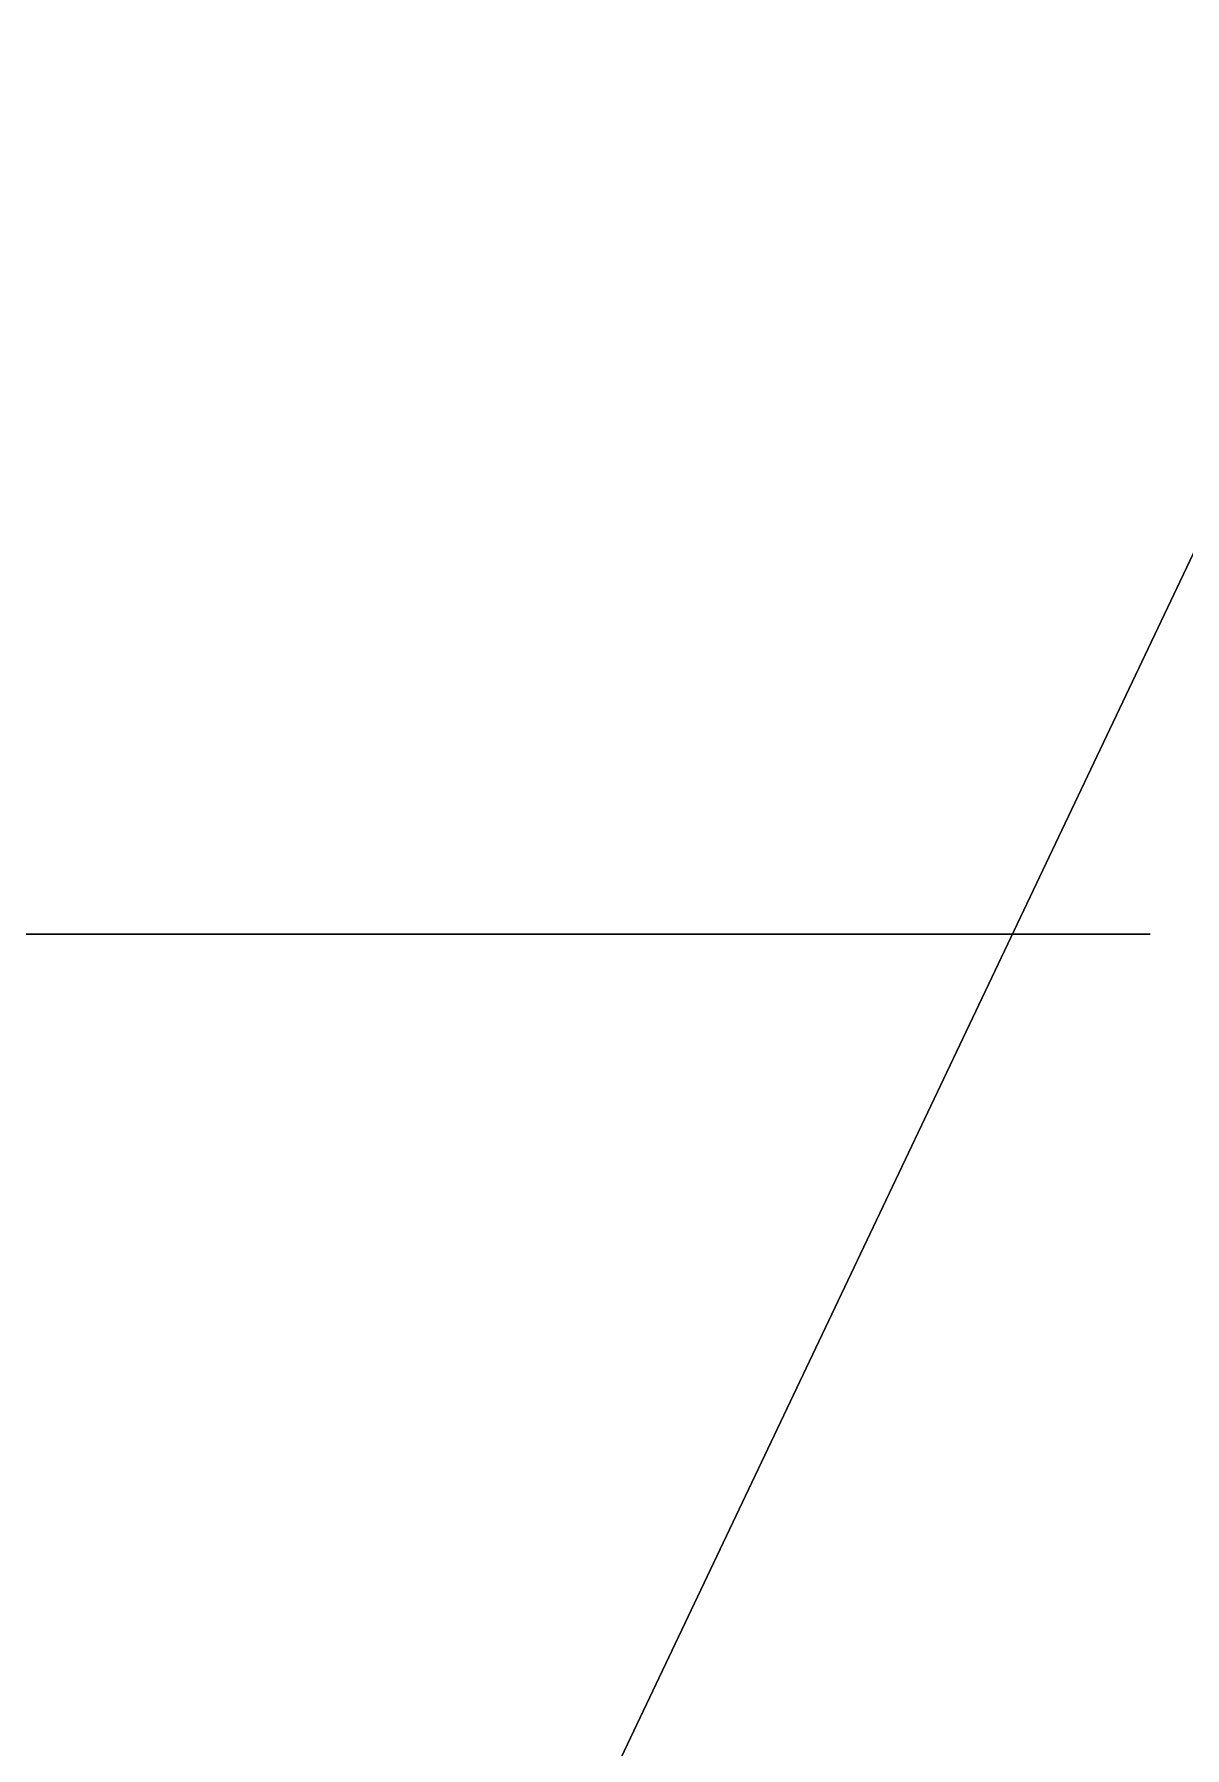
# Model space of a CAD drawing. Header units: metres. Extents: x 0 to 105485, y 0 to 425721.
# Drawn here: x 104753.794 to 104755.041, y 425213.21 to 425215.068 of the extents above; entities that cross this region are included whole.
import ezdxf

# ---------------------------------------------------------------- set-up
doc = ezdxf.new("R2010")
doc.units = ezdxf.units.M
doc.header["$MEASUREMENT"] = 0
doc.layers.add('B-XX-MO-ONDERZOEK_SONDERING-G', color=90, linetype='Continuous', lineweight=18)
doc.layers.add('B-XX-VH-OPENVERHARDING-G', color=90, linetype='Continuous', lineweight=18)

msp = doc.modelspace()

# ---------------------------------------------------------------- linework, layer by layer
at = {"layer": 'B-XX-MO-ONDERZOEK_SONDERING-G', "color": 0, "true_color": 0x285cd6}
for points in [[(104754.479, 425214.092, 2.07), (104754.504, 425214.092, 2.06), (104754.504, 425214.092, 2.05), (104754.529, 425214.092, 2.04), (104754.529, 425214.092, 2.03), (104754.554, 425214.092, 2.02), (104754.554, 425214.092, 2.01), (104754.579, 425214.092, 2), (104754.604, 425214.092, 1.99), (104754.629, 425214.092, 1.98), (104754.654, 425214.092, 1.97), (104754.679, 425214.092, 1.96), (104754.679, 425214.092, 1.95), (104754.679, 425214.092, 1.94), (104754.679, 425214.092, 1.93), (104754.654, 425214.092, 1.92), (104754.679, 425214.092, 1.91), (104754.679, 425214.092, 1.9), (104754.704, 425214.092, 1.89), (104754.704, 425214.092, 1.88), (104754.729, 425214.092, 1.87), (104754.754, 425214.092, 1.86), (104754.779, 425214.092, 1.85), (104754.804, 425214.092, 1.84), (104754.804, 425214.092, 1.83), (104754.829, 425214.092, 1.82), (104754.854, 425214.092, 1.81), (104754.854, 425214.092, 1.8), (104754.929, 425214.092, 1.79), (104754.904, 425214.092, 1.78), (104754.929, 425214.092, 1.77), (104754.954, 425214.092, 1.76), (104754.954, 425214.092, 1.75), (104754.979, 425214.092, 1.74), (104754.979, 425214.092, 1.73), (104754.979, 425214.092, 1.72), (104754.979, 425214.092, 1.71), (104754.979, 425214.092, 1.7), (104754.979, 425214.092, 1.69), (104754.979, 425214.092, 1.68), (104754.979, 425214.092, 1.67), (104754.979, 425214.092, 1.66), (104754.979, 425214.092, 1.65), (104754.979, 425214.092, 1.64), (104754.979, 425214.092, 1.63), (104754.954, 425214.092, 1.62), (104754.904, 425214.092, 1.61), (104754.854, 425214.092, 1.6), (104754.804, 425214.092, 1.59), (104754.804, 425214.092, 1.58), (104754.779, 425214.092, 1.57), (104754.754, 425214.092, 1.56), (104754.779, 425214.092, 1.55), (104754.729, 425214.092, 1.54), (104754.654, 425214.092, 1.53), (104754.579, 425214.092, 1.52), (104754.504, 425214.092, 1.51), (104754.454, 425214.092, 1.5), (104754.404, 425214.092, 1.49), (104754.354, 425214.092, 1.48), (104754.304, 425214.092, 1.47), (104754.304, 425214.092, 1.46), (104754.329, 425214.092, 1.45), (104754.329, 425214.092, 1.44), (104754.329, 425214.092, 1.43), (104754.329, 425214.092, 1.42), (104754.329, 425214.092, 1.41), (104754.354, 425214.092, 1.4), (104754.354, 425214.092, 1.39), (104754.354, 425214.092, 1.38), (104754.329, 425214.092, 1.37), (104754.354, 425214.092, 1.36), (104754.429, 425214.092, 1.35), (104754.504, 425214.092, 1.34), (104754.579, 425214.092, 1.33), (104754.629, 425214.092, 1.32), (104754.679, 425214.092, 1.31), (104754.729, 425214.092, 1.3), (104754.754, 425214.092, 1.29), (104754.754, 425214.092, 1.28), (104754.754, 425214.092, 1.27), (104754.754, 425214.092, 1.26), (104754.754, 425214.092, 1.25), (104754.729, 425214.092, 1.24), (104754.704, 425214.092, 1.23), (104754.679, 425214.092, 1.22), (104754.654, 425214.092, 1.21), (104754.604, 425214.092, 1.2), (104754.554, 425214.092, 1.19), (104754.504, 425214.092, 1.18), (104754.454, 425214.092, 1.17), (104754.379, 425214.092, 1.16), (104754.354, 425214.092, 1.15), (104754.329, 425214.092, 1.14), (104754.354, 425214.092, 1.13), (104754.304, 425214.092, 1.12), (104754.229, 425214.092, 1.11), (104754.229, 425214.092, 1.1), (104754.229, 425214.092, 1.09), (104754.229, 425214.092, 1.08), (104754.204, 425214.092, 1.07), (104754.204, 425214.092, 1.06), (104754.179, 425214.092, 1.05), (104754.179, 425214.092, 1.04), (104754.129, 425214.092, 1.03), (104754.079, 425214.092, 1.02), (104754.054, 425214.092, 1.01), (104754.004, 425214.092, 1), (104753.954, 425214.092, 0.99), (104753.954, 425214.092, 0.98), (104753.954, 425214.092, 0.97), (104753.954, 425214.092, 0.96), (104753.954, 425214.092, 0.95), (104753.954, 425214.092, 0.94), (104753.954, 425214.092, 0.93), (104753.954, 425214.092, 0.92), (104753.954, 425214.092, 0.91), (104753.979, 425214.092, 0.9), (104754.054, 425214.092, 0.89), (104754.129, 425214.092, 0.88), (104754.204, 425214.092, 0.871), (104754.229, 425214.092, 0.861), (104754.254, 425214.092, 0.851), (104754.279, 425214.092, 0.841), (104754.329, 425214.092, 0.831), (104754.329, 425214.092, 0.821), (104754.354, 425214.092, 0.811), (104754.379, 425214.092, 0.801), (104754.404, 425214.092, 0.791), (104754.404, 425214.092, 0.781), (104754.429, 425214.092, 0.771), (104754.454, 425214.092, 0.761), (104754.429, 425214.092, 0.751), (104754.454, 425214.092, 0.741), (104754.454, 425214.092, 0.731), (104754.454, 425214.092, 0.721), (104754.479, 425214.092, 0.711), (104754.479, 425214.092, 0.701), (104754.504, 425214.092, 0.691), (104754.529, 425214.092, 0.681), (104754.529, 425214.092, 0.671), (104754.529, 425214.092, 0.661), (104754.554, 425214.092, 0.651), (104754.579, 425214.092, 0.641), (104754.604, 425214.092, 0.631), (104754.629, 425214.092, 0.621), (104754.604, 425214.092, 0.611), (104754.604, 425214.092, 0.601), (104754.604, 425214.092, 0.591), (104754.604, 425214.092, 0.581), (104754.604, 425214.092, 0.571), (104754.579, 425214.092, 0.561), (104754.554, 425214.092, 0.551), (104754.529, 425214.092, 0.541), (104754.529, 425214.092, 0.531), (104754.554, 425214.092, 0.521), (104754.529, 425214.092, 0.511), (104754.554, 425214.092, 0.501), (104754.504, 425214.092, 0.491), (104754.504, 425214.092, 0.481), (104754.454, 425214.092, 0.471), (104754.429, 425214.092, 0.461), (104754.379, 425214.092, 0.451), (104754.354, 425214.092, 0.441), (104754.329, 425214.092, 0.431), (104754.329, 425214.092, 0.421), (104754.329, 425214.092, 0.411), (104754.329, 425214.092, 0.401), (104754.304, 425214.092, 0.391), (104754.254, 425214.092, 0.381), (104754.204, 425214.092, 0.371), (104754.229, 425214.092, 0.361), (104754.179, 425214.092, 0.351), (104754.154, 425214.092, 0.341), (104754.129, 425214.092, 0.331), (104754.104, 425214.092, 0.321), (104754.079, 425214.092, 0.311), (104754.054, 425214.092, 0.301), (104754.054, 425214.092, 0.291), (104754.054, 425214.092, 0.281), (104754.079, 425214.092, 0.271), (104754.079, 425214.092, 0.261), (104754.104, 425214.092, 0.251), (104754.104, 425214.092, 0.241), (104754.104, 425214.092, 0.231), (104754.104, 425214.092, 0.221), (104754.129, 425214.092, 0.211), (104754.129, 425214.092, 0.201), (104754.104, 425214.092, 0.191), (104754.154, 425214.092, 0.181), (104754.179, 425214.092, 0.171), (104754.179, 425214.092, 0.161), (104754.179, 425214.092, 0.151), (104754.179, 425214.092, 0.141), (104754.154, 425214.092, 0.131), (104754.154, 425214.092, 0.121), (104754.129, 425214.092, 0.111), (104754.104, 425214.092, 0.101), (104754.104, 425214.092, 0.091), (104754.079, 425214.092, 0.081), (104754.079, 425214.092, 0.071), (104754.054, 425214.092, 0.061), (104754.054, 425214.092, 0.051), (104754.054, 425214.092, 0.041), (104754.054, 425214.092, 0.031), (104754.054, 425214.092, 0.021), (104754.104, 425214.092, 0.011), (104754.104, 425214.092, 0.001), (104754.179, 425214.092, -0.009), (104754.179, 425214.092, -0.019), (104754.254, 425214.092, -0.029), (104754.229, 425214.092, -0.039), (104754.229, 425214.092, -0.049), (104754.229, 425214.092, -0.059), (104754.229, 425214.092, -0.069), (104754.204, 425214.092, -0.079), (104754.179, 425214.092, -0.088), (104754.179, 425214.092, -0.098), (104754.154, 425214.092, -0.108), (104754.104, 425214.092, -0.118), (104754.129, 425214.092, -0.128), (104754.129, 425214.092, -0.138), (104754.154, 425214.092, -0.148), (104754.154, 425214.092, -0.158), (104754.179, 425214.092, -0.168), (104754.154, 425214.092, -0.178), (104754.179, 425214.092, -0.188), (104754.179, 425214.092, -0.198), (104754.204, 425214.092, -0.208), (104754.229, 425214.092, -0.218), (104754.229, 425214.092, -0.228), (104754.279, 425214.092, -0.238), (104754.254, 425214.092, -0.248), (104754.254, 425214.092, -0.258), (104754.254, 425214.092, -0.268), (104754.279, 425214.092, -0.278), (104754.229, 425214.092, -0.288), (104754.204, 425214.092, -0.298), (104754.079, 425214.092, -0.308), (104754.079, 425214.092, -0.318), (104754.029, 425214.092, -0.328), (104754.004, 425214.092, -0.338), (104754.004, 425214.092, -0.348), (104754.004, 425214.092, -0.358), (104754.004, 425214.092, -0.368), (104754.004, 425214.092, -0.378), (104754.004, 425214.092, -0.388), (104754.004, 425214.092, -0.398), (104753.979, 425214.092, -0.408), (104753.954, 425214.092, -0.418), (104753.929, 425214.092, -0.428), (104753.904, 425214.092, -0.438), (104753.904, 425214.092, -0.448), (104753.929, 425214.092, -0.458), (104753.979, 425214.092, -0.468), (104753.954, 425214.092, -0.478), (104753.979, 425214.092, -0.488), (104754.004, 425214.092, -0.498), (104754.004, 425214.092, -0.508), (104754.029, 425214.092, -0.518), (104754.029, 425214.092, -0.528), (104754.054, 425214.092, -0.538), (104754.054, 425214.092, -0.548), (104754.054, 425214.092, -0.558), (104754.054, 425214.092, -0.568), (104754.054, 425214.092, -0.578), (104754.029, 425214.092, -0.588), (104754.029, 425214.092, -0.598), (104754.054, 425214.092, -0.608), (104754.054, 425214.092, -0.618), (104754.054, 425214.092, -0.628), (104754.054, 425214.092, -0.638), (104754.004, 425214.092, -0.648), (104753.954, 425214.092, -0.658), (104753.954, 425214.092, -0.668), (104753.929, 425214.092, -0.678), (104753.929, 425214.092, -0.688), (104753.929, 425214.092, -0.698), (104753.904, 425214.092, -0.708), (104753.879, 425214.092, -0.718), (104753.879, 425214.092, -0.728), (104753.854, 425214.092, -0.738), (104753.879, 425214.092, -0.748), (104753.879, 425214.092, -0.758), (104753.879, 425214.092, -0.768), (104753.804, 425214.092, -0.778), (104753.804, 425214.092, -0.787), (104753.804, 425214.092, -0.797), (104753.804, 425214.092, -0.807), (104753.804, 425214.092, -0.817), (104753.829, 425214.092, -0.827), (104753.829, 425214.092, -0.837), (104753.829, 425214.092, -0.847), (104753.854, 425214.092, -0.857), (104753.829, 425214.092, -0.867), (104753.829, 425214.092, -0.877), (104753.829, 425214.092, -0.887), (104753.829, 425214.092, -0.897), (104753.829, 425214.092, -0.907), (104753.804, 425214.092, -0.917), (104753.829, 425214.092, -0.927), (104753.804, 425214.092, -0.937), (104753.879, 425214.092, -0.947), (104753.879, 425214.092, -0.957), (104753.879, 425214.092, -0.967), (104753.879, 425214.092, -0.977), (104753.879, 425214.092, -0.987), (104753.854, 425214.092, -0.997), (104753.854, 425214.092, -1.007), (104753.904, 425214.092, -1.017), (104753.904, 425214.092, -1.027), (104753.904, 425214.092, -1.037), (104753.879, 425214.092, -1.047), (104753.854, 425214.092, -1.057), (104753.804, 425214.092, -1.067), (104753.679, 425214.092, -1.077)], [(104753.754, 425214.092, -2.661), (104753.854, 425214.092, -2.671), (104753.954, 425214.092, -2.681), (104754.104, 425214.092, -2.691), (104754.204, 425214.092, -2.701), (104754.254, 425214.092, -2.711), (104754.279, 425214.092, -2.721), (104754.304, 425214.092, -2.731), (104754.329, 425214.092, -2.741), (104754.329, 425214.092, -2.751), (104754.279, 425214.092, -2.761), (104754.254, 425214.092, -2.771), (104754.229, 425214.092, -2.781), (104754.204, 425214.092, -2.791), (104754.204, 425214.092, -2.801), (104754.179, 425214.092, -2.811), (104754.179, 425214.092, -2.821), (104754.154, 425214.092, -2.831), (104754.104, 425214.092, -2.841), (104754.129, 425214.092, -2.851), (104754.129, 425214.092, -2.861), (104754.129, 425214.092, -2.871), (104754.104, 425214.092, -2.881), (104754.079, 425214.092, -2.891), (104754.054, 425214.092, -2.901), (104754.029, 425214.092, -2.911), (104754.129, 425214.092, -2.921), (104754.179, 425214.092, -2.93), (104754.229, 425214.092, -2.94), (104754.229, 425214.092, -2.95), (104754.254, 425214.092, -2.96), (104754.254, 425214.092, -2.97), (104754.204, 425214.092, -2.98), (104754.154, 425214.092, -2.99), (104754.104, 425214.092, -3), (104754.054, 425214.092, -3.01), (104754.054, 425214.092, -3.02), (104754.054, 425214.092, -3.03), (104754.054, 425214.092, -3.04), (104754.054, 425214.092, -3.05), (104754.054, 425214.092, -3.06), (104754.079, 425214.092, -3.07), (104754.029, 425214.092, -3.08), (104754.054, 425214.092, -3.09), (104754.054, 425214.092, -3.1), (104754.079, 425214.092, -3.11), (104754.054, 425214.092, -3.12), (104754.079, 425214.092, -3.13), (104754.129, 425214.092, -3.14), (104754.204, 425214.092, -3.15), (104754.304, 425214.092, -3.16), (104754.279, 425214.092, -3.17), (104754.279, 425214.092, -3.18), (104754.304, 425214.092, -3.19), (104754.279, 425214.092, -3.2), (104754.279, 425214.092, -3.21), (104754.329, 425214.092, -3.22), (104754.379, 425214.092, -3.23), (104754.404, 425214.092, -3.24), (104754.429, 425214.092, -3.25), (104754.454, 425214.092, -3.26), (104754.454, 425214.092, -3.27), (104754.404, 425214.092, -3.28), (104754.379, 425214.092, -3.29), (104754.354, 425214.092, -3.3), (104754.354, 425214.092, -3.31), (104754.254, 425214.092, -3.32), (104754.229, 425214.092, -3.33), (104754.204, 425214.092, -3.339), (104754.179, 425214.092, -3.349), (104754.179, 425214.092, -3.359), (104754.154, 425214.092, -3.369), (104754.154, 425214.092, -3.379), (104754.129, 425214.092, -3.389), (104754.104, 425214.092, -3.399), (104754.054, 425214.092, -3.409), (104754.029, 425214.092, -3.419), (104754.004, 425214.092, -3.429), (104754.004, 425214.092, -3.439), (104753.954, 425214.092, -3.449), (104753.904, 425214.092, -3.459), (104753.879, 425214.092, -3.469), (104754.029, 425214.092, -3.479), (104754.129, 425214.092, -3.489), (104754.254, 425214.092, -3.499), (104754.279, 425214.092, -3.509), (104754.304, 425214.092, -3.519), (104754.304, 425214.092, -3.529), (104754.304, 425214.092, -3.539), (104754.304, 425214.092, -3.549), (104754.304, 425214.092, -3.559), (104754.329, 425214.092, -3.569), (104754.279, 425214.092, -3.579), (104754.279, 425214.092, -3.589), (104754.254, 425214.092, -3.599), (104754.279, 425214.092, -3.609), (104754.279, 425214.092, -3.619), (104754.279, 425214.092, -3.629), (104754.279, 425214.092, -3.639), (104754.304, 425214.092, -3.649), (104754.279, 425214.092, -3.659), (104754.254, 425214.092, -3.669), (104754.279, 425214.092, -3.679), (104754.304, 425214.092, -3.689), (104754.304, 425214.092, -3.699), (104754.304, 425214.092, -3.709), (104754.279, 425214.092, -3.719), (104754.254, 425214.092, -3.729), (104754.229, 425214.092, -3.739), (104754.179, 425214.092, -3.749), (104754.104, 425214.092, -3.759), (104754.054, 425214.092, -3.769), (104753.979, 425214.092, -3.779), (104753.979, 425214.092, -3.789), (104753.954, 425214.092, -3.799), (104753.854, 425214.092, -3.809), (104753.804, 425214.092, -3.819), (104753.754, 425214.092, -3.829)], [(104753.779, 425214.092, -4.927), (104753.804, 425214.092, -4.936), (104753.854, 425214.092, -4.946), (104753.879, 425214.092, -4.956), (104753.904, 425214.092, -4.966), (104753.904, 425214.092, -4.976), (104753.904, 425214.092, -4.986), (104753.929, 425214.092, -4.996), (104753.929, 425214.092, -5.006), (104753.904, 425214.092, -5.016), (104753.904, 425214.092, -5.026), (104753.879, 425214.092, -5.036), (104753.879, 425214.092, -5.046), (104753.854, 425214.092, -5.056), (104753.829, 425214.092, -5.066), (104753.829, 425214.092, -5.076), (104753.804, 425214.092, -5.086), (104753.804, 425214.092, -5.096), (104753.804, 425214.092, -5.106), (104753.754, 425214.092, -5.116)], [(104753.754, 425214.092, -13.391), (104753.954, 425214.092, -13.401), (104754.129, 425214.092, -13.411), (104754.304, 425214.092, -13.421), (104754.454, 425214.092, -13.431), (104754.554, 425214.092, -13.441), (104754.629, 425214.092, -13.451), (104754.679, 425214.092, -13.461), (104754.779, 425214.092, -13.47), (104754.829, 425214.092, -13.48), (104754.879, 425214.092, -13.49), (104754.904, 425214.092, -13.5), (104754.904, 425214.092, -13.51), (104754.929, 425214.092, -13.52), (104754.929, 425214.092, -13.53), (104754.954, 425214.092, -13.54), (104754.954, 425214.092, -13.55), (104754.954, 425214.092, -13.56), (104754.954, 425214.092, -13.57), (104754.954, 425214.092, -13.58), (104754.954, 425214.092, -13.59), (104754.954, 425214.092, -13.6), (104754.929, 425214.092, -13.61), (104754.929, 425214.092, -13.62), (104754.929, 425214.092, -13.629), (104754.929, 425214.092, -13.639), (104754.929, 425214.092, -13.649), (104754.929, 425214.092, -13.659), (104754.954, 425214.092, -13.669), (104754.954, 425214.092, -13.679), (104754.954, 425214.092, -13.689), (104754.954, 425214.092, -13.699), (104754.954, 425214.092, -13.709), (104754.954, 425214.092, -13.719), (104754.954, 425214.092, -13.729), (104754.954, 425214.092, -13.739), (104754.954, 425214.092, -13.749), (104754.954, 425214.092, -13.759), (104754.954, 425214.092, -13.769), (104754.954, 425214.092, -13.779), (104754.954, 425214.092, -13.789), (104754.954, 425214.092, -13.798), (104754.954, 425214.092, -13.808), (104754.954, 425214.092, -13.818), (104754.954, 425214.092, -13.828), (104754.954, 425214.092, -13.838), (104754.954, 425214.092, -13.848), (104754.954, 425214.092, -13.858), (104754.954, 425214.092, -13.868), (104754.954, 425214.092, -13.878), (104754.954, 425214.092, -13.888), (104754.954, 425214.092, -13.898), (104754.979, 425214.092, -13.908), (104754.979, 425214.092, -13.918), (104754.979, 425214.092, -13.928), (104754.979, 425214.092, -13.938), (104754.979, 425214.092, -13.948), (104754.979, 425214.092, -13.957), (104754.979, 425214.092, -13.967), (104754.979, 425214.092, -13.977), (104754.979, 425214.092, -13.987), (104754.979, 425214.092, -13.997), (104754.979, 425214.092, -14.007), (104754.979, 425214.092, -14.017), (104754.979, 425214.092, -14.027), (104754.979, 425214.092, -14.037), (104754.954, 425214.092, -14.047), (104754.954, 425214.092, -14.057), (104754.954, 425214.092, -14.067), (104754.954, 425214.092, -14.077), (104754.954, 425214.092, -14.087), (104754.954, 425214.092, -14.097), (104754.954, 425214.092, -14.107), (104754.954, 425214.092, -14.116), (104754.954, 425214.092, -14.126), (104754.954, 425214.092, -14.136), (104754.954, 425214.092, -14.146), (104754.954, 425214.092, -14.156), (104754.954, 425214.092, -14.166), (104754.954, 425214.092, -14.176), (104754.954, 425214.092, -14.186), (104754.954, 425214.092, -14.196), (104754.954, 425214.092, -14.206), (104754.954, 425214.092, -14.216), (104754.954, 425214.092, -14.226), (104754.954, 425214.092, -14.236), (104754.954, 425214.092, -14.246), (104754.954, 425214.092, -14.256), (104754.954, 425214.092, -14.265), (104754.954, 425214.092, -14.275), (104754.954, 425214.092, -14.285), (104754.954, 425214.092, -14.295), (104754.954, 425214.092, -14.305), (104754.954, 425214.092, -14.315), (104754.954, 425214.092, -14.325), (104754.954, 425214.092, -14.335), (104754.954, 425214.092, -14.345), (104754.954, 425214.092, -14.355), (104754.954, 425214.092, -14.365), (104754.954, 425214.092, -14.375), (104754.954, 425214.092, -14.385), (104754.979, 425214.092, -14.395), (104754.979, 425214.092, -14.405), (104754.979, 425214.092, -14.415), (104754.979, 425214.092, -14.424), (104754.979, 425214.092, -14.434), (104754.979, 425214.092, -14.444), (104754.979, 425214.092, -14.454), (104754.979, 425214.092, -14.464), (104754.979, 425214.092, -14.474), (104754.979, 425214.092, -14.484), (104754.979, 425214.092, -14.494), (104754.979, 425214.092, -14.504), (104754.979, 425214.092, -14.514), (104754.979, 425214.092, -14.524), (104754.979, 425214.092, -14.534), (104754.979, 425214.092, -14.544), (104754.979, 425214.092, -14.554), (104754.979, 425214.092, -14.564), (104754.979, 425214.092, -14.573), (104754.979, 425214.092, -14.583), (104754.979, 425214.092, -14.593), (104754.979, 425214.092, -14.603), (104754.979, 425214.092, -14.613), (104754.979, 425214.092, -14.623), (104754.979, 425214.092, -14.633), (104754.979, 425214.092, -14.643), (104754.979, 425214.092, -14.653), (104754.979, 425214.092, -14.663), (104754.979, 425214.092, -14.673), (104754.979, 425214.092, -14.683), (104754.979, 425214.092, -14.693), (104754.979, 425214.092, -14.703), (104754.979, 425214.092, -14.713), (104754.979, 425214.092, -14.723), (104754.979, 425214.092, -14.732), (104754.979, 425214.092, -14.742), (104754.979, 425214.092, -14.752), (104755.004, 425214.092, -14.762), (104755.004, 425214.092, -14.772), (104755.004, 425214.092, -14.782), (104755.004, 425214.092, -14.792), (104755.004, 425214.092, -14.802), (104755.004, 425214.092, -14.812), (104755.004, 425214.092, -14.822), (104755.004, 425214.092, -14.832), (104755.004, 425214.092, -14.842), (104755.004, 425214.092, -14.852), (104755.004, 425214.092, -14.862), (104755.004, 425214.092, -14.872), (104755.004, 425214.092, -14.881), (104755.004, 425214.092, -14.891), (104755.004, 425214.092, -14.901), (104755.004, 425214.092, -14.911), (104754.979, 425214.092, -14.921), (104754.979, 425214.092, -14.931), (104754.979, 425214.092, -14.941), (104754.979, 425214.092, -14.951), (104754.979, 425214.092, -14.961), (104754.979, 425214.092, -14.971), (104754.979, 425214.092, -14.981), (104754.979, 425214.092, -14.991), (104754.979, 425214.092, -15.001), (104754.979, 425214.092, -15.011), (104754.979, 425214.092, -15.021), (104754.979, 425214.092, -15.03), (104754.979, 425214.092, -15.04), (104754.954, 425214.092, -15.05), (104754.954, 425214.092, -15.06), (104754.954, 425214.092, -15.07), (104754.954, 425214.092, -15.08), (104754.954, 425214.092, -15.09), (104754.954, 425214.092, -15.1), (104754.954, 425214.092, -15.11), (104754.954, 425214.092, -15.12), (104754.954, 425214.092, -15.13), (104754.954, 425214.092, -15.14), (104754.954, 425214.092, -15.15), (104754.954, 425214.092, -15.16), (104754.954, 425214.092, -15.17), (104754.954, 425214.092, -15.179), (104754.954, 425214.092, -15.189), (104754.954, 425214.092, -15.199), (104754.954, 425214.092, -15.209), (104754.954, 425214.092, -15.219), (104754.954, 425214.092, -15.229), (104754.954, 425214.092, -15.239), (104754.954, 425214.092, -15.249), (104754.954, 425214.092, -15.259), (104754.954, 425214.092, -15.269), (104754.954, 425214.092, -15.279), (104754.954, 425214.092, -15.289), (104754.954, 425214.092, -15.299), (104754.954, 425214.092, -15.309), (104754.954, 425214.092, -15.319), (104754.954, 425214.092, -15.328), (104754.954, 425214.092, -15.338), (104754.954, 425214.092, -15.348), (104754.954, 425214.092, -15.358), (104754.954, 425214.092, -15.368), (104754.954, 425214.092, -15.378), (104754.954, 425214.092, -15.388), (104754.954, 425214.092, -15.398), (104754.954, 425214.092, -15.408), (104754.954, 425214.092, -15.418), (104754.954, 425214.092, -15.428), (104754.954, 425214.092, -15.438), (104754.979, 425214.092, -15.448), (104754.979, 425214.092, -15.458), (104754.979, 425214.092, -15.467), (104754.979, 425214.092, -15.477), (104754.979, 425214.092, -15.487), (104754.979, 425214.092, -15.497), (104754.979, 425214.092, -15.507), (104754.979, 425214.092, -15.517), (104754.979, 425214.092, -15.527), (104754.979, 425214.092, -15.537), (104754.979, 425214.092, -15.547), (104754.979, 425214.092, -15.557), (104754.979, 425214.092, -15.567), (104754.979, 425214.092, -15.577), (104755.004, 425214.092, -15.587), (104755.004, 425214.092, -15.597), (104755.004, 425214.092, -15.607), (104755.004, 425214.092, -15.616), (104755.004, 425214.092, -15.626), (104755.004, 425214.092, -15.636), (104755.004, 425214.092, -15.646), (104755.004, 425214.092, -15.656), (104755.004, 425214.092, -15.666), (104755.004, 425214.092, -15.676), (104755.004, 425214.092, -15.686), (104755.004, 425214.092, -15.696), (104755.004, 425214.092, -15.706), (104755.004, 425214.092, -15.716), (104755.004, 425214.092, -15.726), (104754.979, 425214.092, -15.736), (104754.979, 425214.092, -15.746), (104754.979, 425214.092, -15.755), (104754.979, 425214.092, -15.765), (104754.979, 425214.092, -15.775), (104754.979, 425214.092, -15.785), (104754.979, 425214.092, -15.795), (104754.979, 425214.092, -15.805), (104754.979, 425214.092, -15.815), (104754.979, 425214.092, -15.825), (104754.979, 425214.092, -15.835), (104754.979, 425214.092, -15.845), (104754.979, 425214.092, -15.855), (104754.979, 425214.092, -15.865), (104754.979, 425214.092, -15.875), (104754.979, 425214.092, -15.885), (104754.979, 425214.092, -15.894), (104754.979, 425214.092, -15.904), (104754.979, 425214.092, -15.914), (104754.979, 425214.092, -15.924), (104754.979, 425214.092, -15.934), (104754.979, 425214.092, -15.944), (104754.979, 425214.092, -15.954), (104754.979, 425214.092, -15.964), (104754.979, 425214.092, -15.974), (104754.979, 425214.092, -15.984), (104754.979, 425214.092, -15.994), (104754.979, 425214.092, -16.004), (104754.979, 425214.092, -16.014), (104754.979, 425214.092, -16.024), (104754.979, 425214.092, -16.034), (104754.979, 425214.092, -16.043), (104754.979, 425214.092, -16.053), (104754.979, 425214.092, -16.063), (104754.979, 425214.092, -16.073), (104754.979, 425214.092, -16.083), (104754.979, 425214.092, -16.093), (104754.979, 425214.092, -16.103), (104754.979, 425214.092, -16.113), (104754.979, 425214.092, -16.123), (104754.979, 425214.092, -16.133), (104754.979, 425214.092, -16.143), (104754.979, 425214.092, -16.153), (104754.979, 425214.092, -16.163), (104754.954, 425214.092, -16.172), (104754.954, 425214.092, -16.182), (104754.954, 425214.092, -16.192), (104754.954, 425214.092, -16.202), (104754.954, 425214.092, -16.212), (104754.954, 425214.092, -16.222), (104754.954, 425214.092, -16.232), (104754.954, 425214.092, -16.242), (104754.954, 425214.092, -16.252), (104754.979, 425214.092, -16.262), (104754.979, 425214.092, -16.272), (104754.979, 425214.092, -16.282), (104754.979, 425214.092, -16.292), (104754.979, 425214.092, -16.302), (104754.979, 425214.092, -16.311), (104754.979, 425214.092, -16.321), (104754.979, 425214.092, -16.331), (104754.979, 425214.092, -16.341), (104754.979, 425214.092, -16.351), (104754.979, 425214.092, -16.361), (104754.979, 425214.092, -16.371), (104754.979, 425214.092, -16.381), (104754.979, 425214.092, -16.391), (104754.979, 425214.092, -16.401), (104754.979, 425214.092, -16.411), (104754.979, 425214.092, -16.421), (104754.979, 425214.092, -16.431), (104754.979, 425214.092, -16.441), (104754.979, 425214.092, -16.45), (104754.979, 425214.092, -16.46), (104754.979, 425214.092, -16.47), (104754.979, 425214.092, -16.48), (104754.979, 425214.092, -16.49), (104754.979, 425214.092, -16.5), (104754.979, 425214.092, -16.51), (104754.979, 425214.092, -16.52), (104754.979, 425214.092, -16.53), (104754.979, 425214.092, -16.54), (104754.979, 425214.092, -16.55), (104754.979, 425214.092, -16.56), (104754.979, 425214.092, -16.57), (104754.979, 425214.092, -16.579), (104754.979, 425214.092, -16.589), (104754.979, 425214.092, -16.599), (104754.979, 425214.092, -16.609), (104754.979, 425214.092, -16.619), (104754.979, 425214.092, -16.629), (104754.979, 425214.092, -16.639), (104754.979, 425214.092, -16.649), (104754.979, 425214.092, -16.659), (104754.979, 425214.092, -16.669), (104754.979, 425214.092, -16.679), (104754.979, 425214.092, -16.689), (104754.979, 425214.092, -16.699), (104754.979, 425214.092, -16.709), (104754.979, 425214.092, -16.718), (104754.979, 425214.092, -16.728), (104754.979, 425214.092, -16.738), (104754.979, 425214.092, -16.748), (104754.979, 425214.092, -16.758), (104754.979, 425214.092, -16.768), (104754.979, 425214.092, -16.778), (104754.979, 425214.092, -16.788), (104754.979, 425214.092, -16.798), (104754.979, 425214.092, -16.808), (104754.979, 425214.092, -16.818), (104754.979, 425214.092, -16.828), (104754.979, 425214.092, -16.838), (104754.979, 425214.092, -16.847), (104754.979, 425214.092, -16.857), (104754.979, 425214.092, -16.867), (104754.979, 425214.092, -16.877), (104754.979, 425214.092, -16.887), (104754.979, 425214.092, -16.897), (104754.979, 425214.092, -16.907), (104754.979, 425214.092, -16.917), (104754.979, 425214.092, -16.927), (104754.979, 425214.092, -16.937), (104754.979, 425214.092, -16.947), (104754.979, 425214.092, -16.957), (104754.979, 425214.092, -16.966), (104754.979, 425214.092, -16.976), (104754.979, 425214.092, -16.986), (104754.979, 425214.092, -16.996), (104754.979, 425214.092, -17.006), (104754.979, 425214.092, -17.016), (104754.979, 425214.092, -17.026), (104754.979, 425214.092, -17.036), (104754.979, 425214.092, -17.046), (104754.979, 425214.092, -17.056), (104754.979, 425214.092, -17.066), (104754.979, 425214.092, -17.076), (104754.979, 425214.092, -17.086), (104754.979, 425214.092, -17.095), (104754.979, 425214.092, -17.105), (104754.954, 425214.092, -17.115), (104754.954, 425214.092, -17.125), (104754.979, 425214.092, -17.135), (104754.979, 425214.092, -17.145), (104754.979, 425214.092, -17.155), (104754.979, 425214.092, -17.165), (104754.979, 425214.092, -17.175), (104754.979, 425214.092, -17.185), (104754.979, 425214.092, -17.195), (104754.979, 425214.092, -17.205), (104754.979, 425214.092, -17.214), (104754.979, 425214.092, -17.224)], [(104753.779, 425214.092, -4.158), (104753.804, 425214.092, -4.168), (104753.804, 425214.092, -4.178), (104753.804, 425214.092, -4.188), (104753.804, 425214.092, -4.198), (104753.779, 425214.092, -4.208)], [(104753.779, 425214.092, -4.647), (104753.829, 425214.092, -4.657), (104753.854, 425214.092, -4.667), (104753.854, 425214.092, -4.677), (104753.879, 425214.092, -4.687), (104753.904, 425214.092, -4.697), (104753.904, 425214.092, -4.707), (104753.929, 425214.092, -4.717), (104753.904, 425214.092, -4.727), (104753.904, 425214.092, -4.737), (104753.854, 425214.092, -4.747), (104753.854, 425214.092, -4.757), (104753.829, 425214.092, -4.767), (104753.779, 425214.092, -4.777)], [(104753.779, 425214.092, -5.615), (104753.804, 425214.092, -5.625), (104753.829, 425214.092, -5.635), (104753.854, 425214.092, -5.645), (104753.879, 425214.092, -5.655), (104753.904, 425214.092, -5.665), (104753.929, 425214.092, -5.675), (104753.954, 425214.092, -5.685), (104753.979, 425214.092, -5.695), (104754.004, 425214.092, -5.705), (104754.079, 425214.092, -5.715), (104754.104, 425214.092, -5.725), (104754.154, 425214.092, -5.735), (104754.179, 425214.092, -5.745), (104754.204, 425214.092, -5.755), (104754.204, 425214.092, -5.765), (104754.229, 425214.092, -5.775), (104754.229, 425214.092, -5.785), (104754.229, 425214.092, -5.795), (104754.229, 425214.092, -5.805), (104754.204, 425214.092, -5.815), (104754.179, 425214.092, -5.825), (104754.179, 425214.092, -5.835), (104754.179, 425214.092, -5.845), (104754.179, 425214.092, -5.855), (104754.179, 425214.092, -5.865), (104754.179, 425214.092, -5.875), (104754.179, 425214.092, -5.885), (104754.179, 425214.092, -5.895), (104754.179, 425214.092, -5.905), (104754.204, 425214.092, -5.915), (104754.204, 425214.092, -5.925), (104754.204, 425214.092, -5.935), (104754.204, 425214.092, -5.945), (104754.204, 425214.092, -5.955), (104754.204, 425214.092, -5.965), (104754.204, 425214.092, -5.975), (104754.204, 425214.092, -5.985), (104754.204, 425214.092, -5.995), (104754.204, 425214.092, -6.005), (104754.179, 425214.092, -6.015), (104754.204, 425214.092, -6.025), (104754.204, 425214.092, -6.035), (104754.204, 425214.092, -6.045), (104754.204, 425214.092, -6.054), (104754.204, 425214.092, -6.064), (104754.204, 425214.092, -6.074), (104754.204, 425214.092, -6.084), (104754.229, 425214.092, -6.094), (104754.204, 425214.092, -6.104), (104754.229, 425214.092, -6.114), (104754.229, 425214.092, -6.124), (104754.229, 425214.092, -6.134), (104754.229, 425214.092, -6.144), (104754.229, 425214.092, -6.154), (104754.254, 425214.092, -6.164), (104754.254, 425214.092, -6.174), (104754.279, 425214.092, -6.184), (104754.279, 425214.092, -6.194), (104754.279, 425214.092, -6.204), (104754.279, 425214.092, -6.214), (104754.279, 425214.092, -6.224), (104754.304, 425214.092, -6.234), (104754.304, 425214.092, -6.244), (104754.304, 425214.092, -6.254), (104754.304, 425214.092, -6.264), (104754.304, 425214.092, -6.274), (104754.279, 425214.092, -6.284), (104754.279, 425214.092, -6.294), (104754.279, 425214.092, -6.304), (104754.279, 425214.092, -6.314), (104754.279, 425214.092, -6.324), (104754.279, 425214.092, -6.334), (104754.279, 425214.092, -6.344), (104754.254, 425214.092, -6.354), (104754.254, 425214.092, -6.364), (104754.254, 425214.092, -6.374), (104754.254, 425214.092, -6.384), (104754.254, 425214.092, -6.394), (104754.254, 425214.092, -6.404), (104754.254, 425214.092, -6.414), (104754.254, 425214.092, -6.424), (104754.254, 425214.092, -6.434), (104754.254, 425214.092, -6.444), (104754.254, 425214.092, -6.454), (104754.254, 425214.092, -6.464), (104754.254, 425214.092, -6.474), (104754.254, 425214.092, -6.484), (104754.254, 425214.092, -6.494), (104754.254, 425214.092, -6.504), (104754.254, 425214.092, -6.514), (104754.229, 425214.092, -6.524), (104754.229, 425214.092, -6.534), (104754.229, 425214.092, -6.544), (104754.229, 425214.092, -6.554), (104754.229, 425214.092, -6.564), (104754.229, 425214.092, -6.574), (104754.229, 425214.092, -6.584), (104754.229, 425214.092, -6.593), (104754.229, 425214.092, -6.603), (104754.229, 425214.092, -6.613), (104754.229, 425214.092, -6.623), (104754.229, 425214.092, -6.633), (104754.229, 425214.092, -6.643), (104754.229, 425214.092, -6.653), (104754.229, 425214.092, -6.663), (104754.229, 425214.092, -6.673), (104754.229, 425214.092, -6.683), (104754.229, 425214.092, -6.693), (104754.229, 425214.092, -6.703), (104754.229, 425214.092, -6.713), (104754.229, 425214.092, -6.723), (104754.229, 425214.092, -6.733), (104754.229, 425214.092, -6.743), (104754.229, 425214.092, -6.753), (104754.254, 425214.092, -6.763), (104754.254, 425214.092, -6.773), (104754.254, 425214.092, -6.783), (104754.254, 425214.092, -6.793), (104754.254, 425214.092, -6.803), (104754.279, 425214.092, -6.813), (104754.279, 425214.092, -6.823), (104754.279, 425214.092, -6.833), (104754.279, 425214.092, -6.843), (104754.279, 425214.092, -6.853), (104754.279, 425214.092, -6.863), (104754.279, 425214.092, -6.873), (104754.279, 425214.092, -6.883), (104754.279, 425214.092, -6.893), (104754.279, 425214.092, -6.903), (104754.279, 425214.092, -6.913), (104754.279, 425214.092, -6.923), (104754.279, 425214.092, -6.933), (104754.279, 425214.092, -6.943), (104754.279, 425214.092, -6.953), (104754.279, 425214.092, -6.963), (104754.279, 425214.092, -6.973), (104754.279, 425214.092, -6.983), (104754.279, 425214.092, -6.993), (104754.304, 425214.092, -7.003), (104754.304, 425214.092, -7.013), (104754.304, 425214.092, -7.023), (104754.279, 425214.092, -7.033), (104754.279, 425214.092, -7.043), (104754.279, 425214.092, -7.053), (104754.279, 425214.092, -7.063), (104754.279, 425214.092, -7.073), (104754.279, 425214.092, -7.083), (104754.279, 425214.092, -7.093), (104754.254, 425214.092, -7.103), (104754.254, 425214.092, -7.112), (104754.254, 425214.092, -7.122), (104754.254, 425214.092, -7.132), (104754.254, 425214.092, -7.142), (104754.279, 425214.092, -7.152), (104754.279, 425214.092, -7.162), (104754.254, 425214.092, -7.172), (104754.279, 425214.092, -7.182), (104754.279, 425214.092, -7.192), (104754.279, 425214.092, -7.202), (104754.279, 425214.092, -7.212), (104754.279, 425214.092, -7.222), (104754.279, 425214.092, -7.232), (104754.279, 425214.092, -7.242), (104754.279, 425214.092, -7.252), (104754.279, 425214.092, -7.262), (104754.304, 425214.092, -7.272), (104754.304, 425214.092, -7.282), (104754.304, 425214.092, -7.292), (104754.304, 425214.092, -7.302), (104754.304, 425214.092, -7.312), (104754.304, 425214.092, -7.322), (104754.304, 425214.092, -7.332), (104754.304, 425214.092, -7.342), (104754.304, 425214.092, -7.352), (104754.304, 425214.092, -7.362), (104754.304, 425214.092, -7.372), (104754.304, 425214.092, -7.382), (104754.304, 425214.092, -7.392), (104754.304, 425214.092, -7.402), (104754.304, 425214.092, -7.412), (104754.304, 425214.092, -7.422), (104754.304, 425214.092, -7.432), (104754.304, 425214.092, -7.442), (104754.304, 425214.092, -7.452), (104754.304, 425214.092, -7.462), (104754.304, 425214.092, -7.472), (104754.279, 425214.092, -7.482), (104754.304, 425214.092, -7.492), (104754.279, 425214.092, -7.502), (104754.279, 425214.092, -7.512), (104754.279, 425214.092, -7.522), (104754.279, 425214.092, -7.532), (104754.279, 425214.092, -7.542), (104754.279, 425214.092, -7.552), (104754.279, 425214.092, -7.562), (104754.279, 425214.092, -7.572), (104754.279, 425214.092, -7.582), (104754.279, 425214.092, -7.592), (104754.279, 425214.092, -7.602), (104754.279, 425214.092, -7.612), (104754.279, 425214.092, -7.621), (104754.304, 425214.092, -7.631), (104754.304, 425214.092, -7.641), (104754.304, 425214.092, -7.651), (104754.304, 425214.092, -7.661), (104754.304, 425214.092, -7.671), (104754.304, 425214.092, -7.681), (104754.304, 425214.092, -7.691), (104754.304, 425214.092, -7.701), (104754.304, 425214.092, -7.711), (104754.304, 425214.092, -7.721), (104754.304, 425214.092, -7.731), (104754.304, 425214.092, -7.741), (104754.304, 425214.092, -7.751), (104754.304, 425214.092, -7.761), (104754.304, 425214.092, -7.771), (104754.304, 425214.092, -7.781), (104754.304, 425214.092, -7.791), (104754.304, 425214.092, -7.801), (104754.304, 425214.092, -7.811), (104754.304, 425214.092, -7.821), (104754.304, 425214.092, -7.831), (104754.304, 425214.092, -7.841), (104754.304, 425214.092, -7.851), (104754.304, 425214.092, -7.861), (104754.304, 425214.092, -7.871), (104754.304, 425214.092, -7.881), (104754.304, 425214.092, -7.891), (104754.304, 425214.092, -7.901), (104754.304, 425214.092, -7.911), (104754.304, 425214.092, -7.921), (104754.304, 425214.092, -7.931), (104754.304, 425214.092, -7.941), (104754.304, 425214.092, -7.951), (104754.304, 425214.092, -7.961), (104754.304, 425214.092, -7.971), (104754.304, 425214.092, -7.981), (104754.304, 425214.092, -7.991), (104754.329, 425214.092, -8.001), (104754.354, 425214.092, -8.011), (104754.354, 425214.092, -8.021), (104754.379, 425214.092, -8.031), (104754.379, 425214.092, -8.041), (104754.404, 425214.092, -8.051), (104754.404, 425214.092, -8.061), (104754.404, 425214.092, -8.071), (104754.404, 425214.092, -8.081), (104754.379, 425214.092, -8.091), (104754.279, 425214.092, -8.1), (104754.254, 425214.092, -8.11), (104754.229, 425214.092, -8.12), (104754.229, 425214.092, -8.13), (104754.204, 425214.092, -8.14), (104754.204, 425214.092, -8.15), (104754.204, 425214.092, -8.16), (104754.204, 425214.092, -8.17), (104754.204, 425214.092, -8.18), (104754.204, 425214.092, -8.19), (104754.229, 425214.092, -8.2), (104754.229, 425214.092, -8.21), (104754.229, 425214.092, -8.22), (104754.204, 425214.092, -8.23), (104754.179, 425214.092, -8.24), (104754.204, 425214.092, -8.25), (104754.204, 425214.092, -8.26), (104754.204, 425214.092, -8.27), (104754.229, 425214.092, -8.28), (104754.329, 425214.092, -8.29), (104754.304, 425214.092, -8.3), (104754.304, 425214.092, -8.31), (104754.304, 425214.092, -8.32), (104754.304, 425214.092, -8.33), (104754.279, 425214.092, -8.34), (104754.279, 425214.092, -8.35), (104754.279, 425214.092, -8.36), (104754.279, 425214.092, -8.37), (104754.304, 425214.092, -8.38), (104754.279, 425214.092, -8.39), (104754.304, 425214.092, -8.4), (104754.304, 425214.092, -8.41), (104754.304, 425214.092, -8.42), (104754.329, 425214.092, -8.43), (104754.329, 425214.092, -8.44), (104754.329, 425214.092, -8.45), (104754.329, 425214.092, -8.46), (104754.329, 425214.092, -8.47), (104754.354, 425214.092, -8.48), (104754.354, 425214.092, -8.49), (104754.354, 425214.092, -8.5), (104754.354, 425214.092, -8.51), (104754.379, 425214.092, -8.52), (104754.379, 425214.092, -8.53), (104754.379, 425214.092, -8.54), (104754.379, 425214.092, -8.549), (104754.379, 425214.092, -8.559), (104754.379, 425214.092, -8.569), (104754.379, 425214.092, -8.579), (104754.379, 425214.092, -8.589), (104754.379, 425214.092, -8.599), (104754.379, 425214.092, -8.609), (104754.379, 425214.092, -8.619), (104754.379, 425214.092, -8.629), (104754.379, 425214.092, -8.639), (104754.379, 425214.092, -8.649), (104754.379, 425214.092, -8.659), (104754.379, 425214.092, -8.669), (104754.404, 425214.092, -8.679), (104754.404, 425214.092, -8.689), (104754.404, 425214.092, -8.699), (104754.429, 425214.092, -8.709), (104754.429, 425214.092, -8.719), (104754.429, 425214.092, -8.729), (104754.429, 425214.092, -8.739), (104754.429, 425214.092, -8.749), (104754.429, 425214.092, -8.759), (104754.404, 425214.092, -8.769), (104754.404, 425214.092, -8.779), (104754.404, 425214.092, -8.789), (104754.404, 425214.092, -8.799), (104754.404, 425214.092, -8.809), (104754.404, 425214.092, -8.819), (104754.429, 425214.092, -8.829), (104754.454, 425214.092, -8.839), (104754.454, 425214.092, -8.849), (104754.454, 425214.092, -8.859), (104754.454, 425214.092, -8.869), (104754.454, 425214.092, -8.879), (104754.429, 425214.092, -8.889), (104754.429, 425214.092, -8.899), (104754.429, 425214.092, -8.909), (104754.404, 425214.092, -8.919), (104754.404, 425214.092, -8.929), (104754.404, 425214.092, -8.939), (104754.404, 425214.092, -8.949), (104754.404, 425214.092, -8.959), (104754.404, 425214.092, -8.969), (104754.404, 425214.092, -8.979), (104754.404, 425214.092, -8.988), (104754.404, 425214.092, -8.998), (104754.404, 425214.092, -9.008), (104754.404, 425214.092, -9.018), (104754.404, 425214.092, -9.028), (104754.404, 425214.092, -9.038), (104754.404, 425214.092, -9.048), (104754.404, 425214.092, -9.058), (104754.404, 425214.092, -9.068), (104754.404, 425214.092, -9.078), (104754.404, 425214.092, -9.088), (104754.404, 425214.092, -9.098), (104754.404, 425214.092, -9.108), (104754.379, 425214.092, -9.118), (104754.379, 425214.092, -9.128), (104754.379, 425214.092, -9.138), (104754.379, 425214.092, -9.148), (104754.379, 425214.092, -9.158), (104754.379, 425214.092, -9.168), (104754.379, 425214.092, -9.178), (104754.379, 425214.092, -9.188), (104754.379, 425214.092, -9.198), (104754.379, 425214.092, -9.208), (104754.379, 425214.092, -9.218), (104754.379, 425214.092, -9.228), (104754.404, 425214.092, -9.238), (104754.404, 425214.092, -9.248), (104754.404, 425214.092, -9.258), (104754.404, 425214.092, -9.268), (104754.404, 425214.092, -9.278), (104754.404, 425214.092, -9.288), (104754.379, 425214.092, -9.298), (104754.379, 425214.092, -9.308), (104754.379, 425214.092, -9.318), (104754.379, 425214.092, -9.328), (104754.379, 425214.092, -9.338), (104754.379, 425214.092, -9.348), (104754.379, 425214.092, -9.358), (104754.379, 425214.092, -9.368), (104754.354, 425214.092, -9.378), (104754.354, 425214.092, -9.387), (104754.354, 425214.092, -9.397), (104754.329, 425214.092, -9.407), (104754.329, 425214.092, -9.417), (104754.329, 425214.092, -9.427), (104754.329, 425214.092, -9.437), (104754.354, 425214.092, -9.447), (104754.354, 425214.092, -9.457), (104754.379, 425214.092, -9.467), (104754.379, 425214.092, -9.477), (104754.379, 425214.092, -9.487), (104754.379, 425214.092, -9.497), (104754.379, 425214.092, -9.507), (104754.379, 425214.092, -9.517), (104754.379, 425214.092, -9.527), (104754.379, 425214.092, -9.537), (104754.354, 425214.092, -9.547), (104754.354, 425214.092, -9.557), (104754.329, 425214.092, -9.567), (104754.329, 425214.092, -9.577), (104754.329, 425214.092, -9.587), (104754.329, 425214.092, -9.597), (104754.354, 425214.092, -9.607), (104754.354, 425214.092, -9.617), (104754.329, 425214.092, -9.627), (104754.304, 425214.092, -9.637), (104754.279, 425214.092, -9.647), (104754.254, 425214.092, -9.657), (104754.229, 425214.092, -9.667), (104754.254, 425214.092, -9.677), (104754.254, 425214.092, -9.687), (104754.254, 425214.092, -9.697), (104754.229, 425214.092, -9.707), (104754.254, 425214.092, -9.717), (104754.254, 425214.092, -9.727), (104754.254, 425214.092, -9.737), (104754.204, 425214.092, -9.747), (104754.204, 425214.092, -9.757), (104754.204, 425214.092, -9.766), (104754.204, 425214.092, -9.776), (104754.204, 425214.092, -9.786), (104754.204, 425214.092, -9.796), (104754.279, 425214.092, -9.806), (104754.279, 425214.092, -9.816), (104754.279, 425214.092, -9.826), (104754.279, 425214.092, -9.836), (104754.279, 425214.092, -9.846), (104754.279, 425214.092, -9.856), (104754.254, 425214.092, -9.866), (104754.254, 425214.092, -9.876), (104754.254, 425214.092, -9.886), (104754.254, 425214.092, -9.896), (104754.254, 425214.092, -9.906), (104754.254, 425214.092, -9.916), (104754.254, 425214.092, -9.926), (104754.254, 425214.092, -9.936), (104754.254, 425214.092, -9.946), (104754.254, 425214.092, -9.956), (104754.254, 425214.092, -9.966), (104754.279, 425214.092, -9.976), (104754.329, 425214.092, -9.986), (104754.354, 425214.092, -9.996), (104754.379, 425214.092, -10.006), (104754.379, 425214.092, -10.016), (104754.379, 425214.092, -10.026), (104754.379, 425214.092, -10.036), (104754.354, 425214.092, -10.046), (104754.354, 425214.092, -10.056), (104754.354, 425214.092, -10.066), (104754.354, 425214.092, -10.076), (104754.354, 425214.092, -10.086), (104754.354, 425214.092, -10.096), (104754.354, 425214.092, -10.106), (104754.354, 425214.092, -10.115), (104754.329, 425214.092, -10.125), (104754.329, 425214.092, -10.135), (104754.329, 425214.092, -10.145), (104754.329, 425214.092, -10.155), (104754.329, 425214.092, -10.165), (104754.329, 425214.092, -10.175), (104754.329, 425214.092, -10.185), (104754.329, 425214.092, -10.195), (104754.329, 425214.092, -10.205), (104754.329, 425214.092, -10.215), (104754.329, 425214.092, -10.225), (104754.329, 425214.092, -10.235), (104754.354, 425214.092, -10.245), (104754.354, 425214.092, -10.255), (104754.354, 425214.092, -10.265), (104754.354, 425214.092, -10.275), (104754.354, 425214.092, -10.285), (104754.354, 425214.092, -10.295), (104754.354, 425214.092, -10.305), (104754.329, 425214.092, -10.315), (104754.329, 425214.092, -10.325), (104754.329, 425214.092, -10.335), (104754.329, 425214.092, -10.345), (104754.354, 425214.092, -10.355), (104754.354, 425214.092, -10.365), (104754.354, 425214.092, -10.375), (104754.354, 425214.092, -10.385), (104754.354, 425214.092, -10.395), (104754.354, 425214.092, -10.405), (104754.354, 425214.092, -10.415), (104754.354, 425214.092, -10.425), (104754.354, 425214.092, -10.434), (104754.354, 425214.092, -10.444), (104754.379, 425214.092, -10.454), (104754.379, 425214.092, -10.464), (104754.379, 425214.092, -10.474), (104754.379, 425214.092, -10.484), (104754.379, 425214.092, -10.494), (104754.379, 425214.092, -10.504), (104754.379, 425214.092, -10.514), (104754.329, 425214.092, -10.524), (104754.304, 425214.092, -10.534), (104754.279, 425214.092, -10.544), (104754.279, 425214.092, -10.554), (104754.279, 425214.092, -10.564), (104754.304, 425214.092, -10.574), (104754.329, 425214.092, -10.584), (104754.379, 425214.092, -10.594), (104754.379, 425214.092, -10.604), (104754.379, 425214.092, -10.614), (104754.354, 425214.092, -10.624), (104754.304, 425214.092, -10.634), (104754.354, 425214.092, -10.644), (104754.379, 425214.092, -10.654), (104754.429, 425214.092, -10.664), (104754.454, 425214.092, -10.674), (104754.504, 425214.092, -10.684), (104754.529, 425214.092, -10.694), (104754.554, 425214.092, -10.704), (104754.579, 425214.092, -10.714), (104754.579, 425214.092, -10.724), (104754.604, 425214.092, -10.733), (104754.604, 425214.092, -10.743), (104754.604, 425214.092, -10.753), (104754.604, 425214.092, -10.763), (104754.629, 425214.092, -10.773), (104754.604, 425214.092, -10.783), (104754.604, 425214.092, -10.793), (104754.579, 425214.092, -10.803), (104754.579, 425214.092, -10.813), (104754.579, 425214.092, -10.823), (104754.554, 425214.092, -10.833), (104754.529, 425214.092, -10.843), (104754.504, 425214.092, -10.853), (104754.479, 425214.092, -10.863), (104754.454, 425214.092, -10.873), (104754.429, 425214.092, -10.883), (104754.429, 425214.092, -10.893), (104754.454, 425214.092, -10.903), (104754.454, 425214.092, -10.913), (104754.454, 425214.092, -10.923), (104754.429, 425214.092, -10.933), (104754.429, 425214.092, -10.943), (104754.429, 425214.092, -10.953), (104754.429, 425214.092, -10.963), (104754.404, 425214.092, -10.973), (104754.379, 425214.092, -10.983), (104754.329, 425214.092, -10.993), (104754.329, 425214.092, -11.002), (104754.279, 425214.092, -11.012), (104754.254, 425214.092, -11.022), (104754.204, 425214.092, -11.032), (104754.179, 425214.092, -11.042), (104754.179, 425214.092, -11.052), (104754.154, 425214.092, -11.062), (104754.129, 425214.092, -11.072), (104754.079, 425214.092, -11.082), (104754.054, 425214.092, -11.092), (104754.054, 425214.092, -11.102), (104754.029, 425214.092, -11.112), (104754.029, 425214.092, -11.122), (104754.004, 425214.092, -11.132), (104754.004, 425214.092, -11.142), (104754.004, 425214.092, -11.152), (104753.979, 425214.092, -11.162), (104753.979, 425214.092, -11.172), (104753.929, 425214.092, -11.182), (104753.904, 425214.092, -11.192), (104753.879, 425214.092, -11.202), (104753.854, 425214.092, -11.212), (104753.854, 425214.092, -11.222), (104753.854, 425214.092, -11.232), (104753.829, 425214.092, -11.242), (104753.829, 425214.092, -11.252), (104753.829, 425214.092, -11.261), (104753.804, 425214.092, -11.271), (104753.804, 425214.092, -11.281), (104753.779, 425214.092, -11.291)], [(104753.779, 425214.092, -11.321), (104753.804, 425214.092, -11.331), (104753.829, 425214.092, -11.341), (104753.829, 425214.092, -11.351), (104753.829, 425214.092, -11.361), (104753.854, 425214.092, -11.371), (104753.854, 425214.092, -11.381), (104753.854, 425214.092, -11.391), (104753.854, 425214.092, -11.401), (104753.854, 425214.092, -11.411), (104753.854, 425214.092, -11.421), (104753.854, 425214.092, -11.431), (104753.854, 425214.092, -11.441), (104753.879, 425214.092, -11.451), (104753.879, 425214.092, -11.461), (104753.879, 425214.092, -11.471), (104753.904, 425214.092, -11.481), (104753.929, 425214.092, -11.491), (104753.929, 425214.092, -11.5), (104753.929, 425214.092, -11.51), (104753.954, 425214.092, -11.52), (104753.954, 425214.092, -11.53), (104753.979, 425214.092, -11.54), (104753.979, 425214.092, -11.55), (104753.979, 425214.092, -11.56), (104754.004, 425214.092, -11.57), (104754.004, 425214.092, -11.58), (104754.004, 425214.092, -11.59), (104754.004, 425214.092, -11.6), (104754.004, 425214.092, -11.61), (104754.004, 425214.092, -11.62), (104754.004, 425214.092, -11.63), (104754.004, 425214.092, -11.64), (104754.004, 425214.092, -11.65), (104753.979, 425214.092, -11.66), (104753.979, 425214.092, -11.67), (104753.979, 425214.092, -11.68), (104753.979, 425214.092, -11.69), (104754.004, 425214.092, -11.7), (104754.004, 425214.092, -11.71), (104754.004, 425214.092, -11.72), (104754.029, 425214.092, -11.73), (104754.054, 425214.092, -11.739), (104754.079, 425214.092, -11.749), (104754.104, 425214.092, -11.759), (104754.129, 425214.092, -11.769), (104754.129, 425214.092, -11.779), (104754.154, 425214.092, -11.789), (104754.179, 425214.092, -11.799), (104754.179, 425214.092, -11.809), (104754.179, 425214.092, -11.819), (104754.179, 425214.092, -11.829), (104754.204, 425214.092, -11.839), (104754.179, 425214.092, -11.849), (104754.204, 425214.092, -11.859), (104754.204, 425214.092, -11.869), (104754.204, 425214.092, -11.879), (104754.229, 425214.092, -11.889), (104754.229, 425214.092, -11.899), (104754.254, 425214.092, -11.909), (104754.279, 425214.092, -11.919), (104754.304, 425214.092, -11.929), (104754.304, 425214.092, -11.939), (104754.304, 425214.092, -11.949), (104754.304, 425214.092, -11.958), (104754.329, 425214.092, -11.968), (104754.329, 425214.092, -11.978), (104754.354, 425214.092, -11.988), (104754.379, 425214.092, -11.998), (104754.379, 425214.092, -12.008), (104754.404, 425214.092, -12.018), (104754.404, 425214.092, -12.028), (104754.404, 425214.092, -12.038), (104754.404, 425214.092, -12.048), (104754.404, 425214.092, -12.058), (104754.404, 425214.092, -12.068), (104754.404, 425214.092, -12.078), (104754.404, 425214.092, -12.088), (104754.404, 425214.092, -12.098), (104754.404, 425214.092, -12.108), (104754.379, 425214.092, -12.118), (104754.379, 425214.092, -12.128), (104754.379, 425214.092, -12.138), (104754.379, 425214.092, -12.148), (104754.379, 425214.092, -12.158), (104754.379, 425214.092, -12.167), (104754.379, 425214.092, -12.177), (104754.354, 425214.092, -12.187), (104754.354, 425214.092, -12.197), (104754.354, 425214.092, -12.207), (104754.354, 425214.092, -12.217), (104754.354, 425214.092, -12.227), (104754.354, 425214.092, -12.237), (104754.354, 425214.092, -12.247), (104754.329, 425214.092, -12.257), (104754.329, 425214.092, -12.267), (104754.329, 425214.092, -12.277), (104754.329, 425214.092, -12.287), (104754.329, 425214.092, -12.297), (104754.304, 425214.092, -12.307), (104754.304, 425214.092, -12.317), (104754.279, 425214.092, -12.327), (104754.279, 425214.092, -12.337), (104754.279, 425214.092, -12.347), (104754.279, 425214.092, -12.357), (104754.279, 425214.092, -12.367), (104754.279, 425214.092, -12.376), (104754.254, 425214.092, -12.386), (104754.279, 425214.092, -12.396), (104754.279, 425214.092, -12.406), (104754.254, 425214.092, -12.416), (104754.229, 425214.092, -12.426), (104754.229, 425214.092, -12.436), (104754.204, 425214.092, -12.446), (104754.204, 425214.092, -12.456), (104754.179, 425214.092, -12.466), (104754.154, 425214.092, -12.476), (104754.129, 425214.092, -12.486), (104754.129, 425214.092, -12.496), (104754.104, 425214.092, -12.506), (104754.054, 425214.092, -12.516), (104754.004, 425214.092, -12.526), (104753.954, 425214.092, -12.536), (104753.954, 425214.092, -12.546), (104753.904, 425214.092, -12.556), (104753.879, 425214.092, -12.566), (104753.854, 425214.092, -12.575), (104753.829, 425214.092, -12.585), (104753.779, 425214.092, -12.595)]]:
    msp.add_polyline3d(points, dxfattribs=at)
at = {"layer": 'B-XX-VH-OPENVERHARDING-G', "ltscale": 0.5}
for points in [[(104766.304, 425237.828), (104759.414, 425223.555), (104755.371, 425215.179), (104753.954, 425212.198), (104752.722, 425209.378), (104751.576, 425206.704), (104750.391, 425203.542), (104749.328, 425200.336), (104748.547, 425197.659), (104747.633, 425194.142), (104746.957, 425191.258), (104746.439, 425188.773), (104745.906, 425185.859), (104745.575, 425183.68), (104743.459, 425169.761)], [(104748.131, 425206.405), (104748.916, 425206.444), (104749.604, 425206.594), (104750.182, 425206.806), (104750.729, 425207.089), (104751.235, 425207.439), (104751.693, 425207.851), (104752.095, 425208.317), (104752.434, 425208.831), (104752.722, 425209.378), (104753.954, 425212.198), (104755.371, 425215.179), (104759.414, 425223.555), (104766.304, 425237.828)]]:
    msp.add_lwpolyline(points, dxfattribs=at)

doc.saveas('drawing.dxf')
